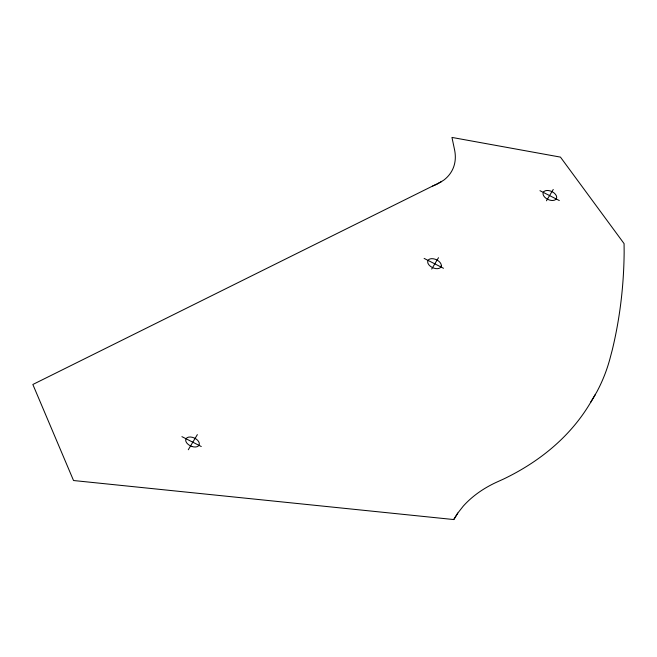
<?xml version="1.0" encoding="UTF-8"?>
<svg xmlns="http://www.w3.org/2000/svg" width="657" height="657" viewBox="0 0 657 657"><rect width="100%" height="100%" fill="white"/><g stroke="black" fill="none" stroke-linecap="round" stroke-linejoin="round"><path stroke-width="0.99" d="M188.28 449.749L197.355 434.622M431.682 269.058L438.49 257.716M546.443 200.796L553.251 189.454M432.7 186.013L436.741 184.362L443.771 180.141A74.208 44.972 24.7 0 0 454.529 149.624L451.959 137.428L560.454 157.113L624.076 243.616L624.15 252.116A1071.698 649.436 24.7 0 1 612.209 350.197L610.148 357.999A420.792 254.998 24.7 0 1 596.827 391.876L590.659 402.363A451.367 273.526 24.7 0 1 503.443 479.109L497.53 481.778A212.728 128.912 24.7 0 0 463.275 506.112L457.789 513.084L453.897 519.572L73.535 480.522L32.85 384.485L441.693 181.554M590.659 402.363L595.349 394.553M453.634 519.531L457.789 513.084M181.915 436.65L201.272 446.514M539.964 190.686L559.312 200.549M443.483 268.27L424.126 258.406M441.299 265.871L440.929 266.964A7.252 4.394 24.7 0 1 433.957 268.179L432.216 267.456A7.252 4.394 24.7 0 1 428.027 260.394L428.84 259.523A7.252 4.394 24.7 0 1 436.749 259.893L438.342 260.878A7.252 4.394 24.7 0 1 441.299 265.871M543.421 192.197L543.052 193.289A7.252 4.394 24.7 0 0 546.008 198.291L547.601 199.268A7.252 4.394 24.7 0 0 555.51 199.646L556.323 198.775A7.252 4.394 24.7 0 0 552.135 191.704L550.394 190.982A7.252 4.394 24.7 0 0 543.421 192.197M191.992 446.505L190.243 445.783A7.252 4.394 24.7 0 1 186.062 438.712A7.252 4.394 24.7 0 1 194.776 438.219L196.369 439.196A7.252 4.394 24.7 0 1 198.964 445.29A7.252 4.394 24.7 0 1 191.992 446.505"/></g></svg>
